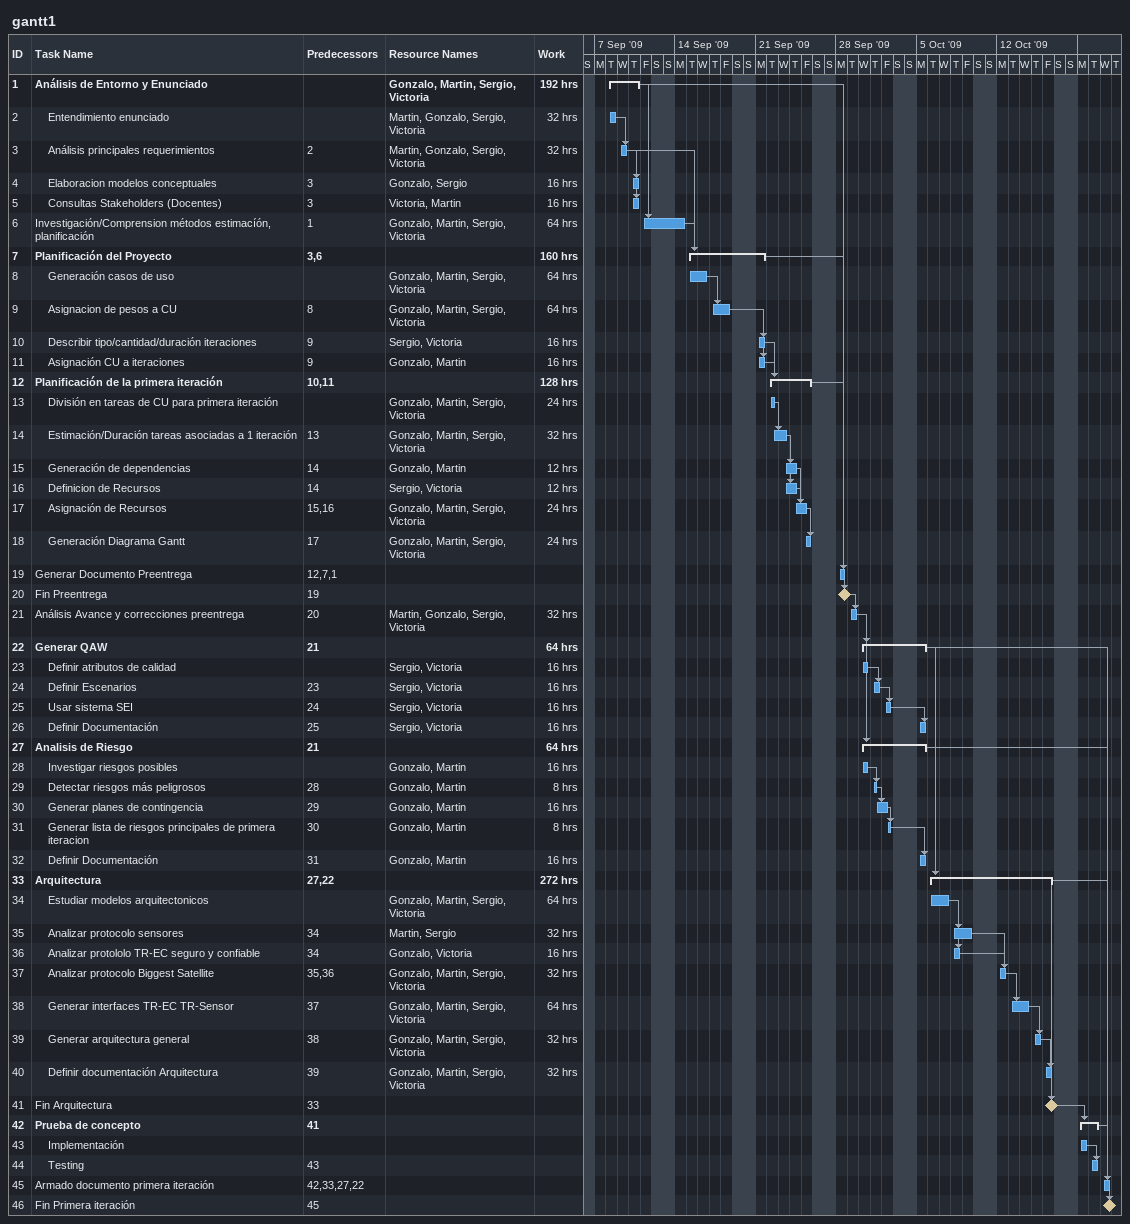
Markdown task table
gantt1

| ID | Level | Task | Start | Finish | Predecessors | Resources | Work (h) |
|---|---|---|---|---|---|---|---|
| 1 | 1 | **Análisis de Entorno y Enunciado** | 2009-09-08 | 2009-09-10 |  | Gonzalo, Martin, Sergio, Victoria | 192 |
| 2 | 2 | Entendimiento enunciado | 2009-09-08 | 2009-09-08 |  | Martin, Gonzalo, Sergio, Victoria | 32 |
| 3 | 2 | Análisis principales requerimientos | 2009-09-09 | 2009-09-09 | 2 | Martin, Gonzalo, Sergio, Victoria | 32 |
| 4 | 2 | Elaboracion modelos conceptuales | 2009-09-10 | 2009-09-10 | 3 | Gonzalo, Sergio | 16 |
| 5 | 2 | Consultas Stakeholders (Docentes) | 2009-09-10 | 2009-09-10 | 3 | Victoria, Martin | 16 |
| 6 | 1 | Investigación/Comprension métodos estimacíón, planificación | 2009-09-11 | 2009-09-14 | 1 | Gonzalo, Martin, Sergio, Victoria | 64 |
| 7 | 1 | **Planificación del Proyecto** | 2009-09-15 | 2009-09-21 | 3, 6 |  | 160 |
| 8 | 2 | Generación casos de uso | 2009-09-15 | 2009-09-16 |  | Gonzalo, Martin, Sergio, Victoria | 64 |
| 9 | 2 | Asignacion de pesos a CU | 2009-09-17 | 2009-09-18 | 8 | Gonzalo, Martin, Sergio, Victoria | 64 |
| 10 | 2 | Describir tipo/cantidad/duración iteraciones | 2009-09-21 | 2009-09-21 | 9 | Sergio, Victoria | 16 |
| 11 | 2 | Asignación CU a iteraciones | 2009-09-21 | 2009-09-21 | 9 | Gonzalo, Martin | 16 |
| 12 | 1 | **Planificación de la primera iteración** | 2009-09-22 | 2009-09-25 | 10, 11 |  | 128 |
| 13 | 2 | División en tareas de CU para primera iteración | 2009-09-22 | 2009-09-22 |  | Gonzalo, Martin, Sergio, Victoria | 24 |
| 14 | 2 | Estimación/Duración tareas asociadas a 1 iteración | 2009-09-22 | 2009-09-23 | 13 | Gonzalo, Martin, Sergio, Victoria | 32 |
| 15 | 2 | Generación de dependencias | 2009-09-23 | 2009-09-24 | 14 | Gonzalo, Martin | 12 |
| 16 | 2 | Definicion de Recursos | 2009-09-23 | 2009-09-24 | 14 | Sergio, Victoria | 12 |
| 17 | 2 | Asignación de Recursos | 2009-09-24 | 2009-09-25 | 15, 16 | Gonzalo, Martin, Sergio, Victoria | 24 |
| 18 | 2 | Generación Diagrama Gantt | 2009-09-25 | 2009-09-25 | 17 | Gonzalo, Martin, Sergio, Victoria | 24 |
| 19 | 1 | Generar Documento Preentrega | 2009-09-28 | 2009-09-28 | 12, 7, 1 |  |  |
| 20 | 1 | Fin Preentrega (milestone) | 2009-09-28 | 2009-09-28 | 19 |  |  |
| 21 | 1 | Análisis Avance y correcciones preentrega | 2009-09-29 | 2009-09-29 | 20 | Martin, Gonzalo, Sergio, Victoria | 32 |
| 22 | 1 | **Generar QAW** | 2009-09-30 | 2009-10-05 | 21 |  | 64 |
| 23 | 2 | Definir atributos de calidad | 2009-09-30 | 2009-09-30 |  | Sergio, Victoria | 16 |
| 24 | 2 | Definir Escenarios | 2009-10-01 | 2009-10-01 | 23 | Sergio, Victoria | 16 |
| 25 | 2 | Usar sistema SEI | 2009-10-02 | 2009-10-02 | 24 | Sergio, Victoria | 16 |
| 26 | 2 | Definir Documentación | 2009-10-05 | 2009-10-05 | 25 | Sergio, Victoria | 16 |
| 27 | 1 | **Analisis de Riesgo** | 2009-09-30 | 2009-10-05 | 21 |  | 64 |
| 28 | 2 | Investigar riesgos posibles | 2009-09-30 | 2009-09-30 |  | Gonzalo, Martin | 16 |
| 29 | 2 | Detectar riesgos más peligrosos | 2009-10-01 | 2009-10-01 | 28 | Gonzalo, Martin | 8 |
| 30 | 2 | Generar planes de contingencia | 2009-10-01 | 2009-10-02 | 29 | Gonzalo, Martin | 16 |
| 31 | 2 | Generar lista de riesgos principales de primera iteracion | 2009-10-02 | 2009-10-02 | 30 | Gonzalo, Martin | 8 |
| 32 | 2 | Definir Documentación | 2009-10-05 | 2009-10-05 | 31 | Gonzalo, Martin | 16 |
| 33 | 1 | **Arquitectura** | 2009-10-06 | 2009-10-16 | 27, 22 |  | 272 |
| 34 | 2 | Estudiar modelos arquitectonicos | 2009-10-06 | 2009-10-07 |  | Gonzalo, Martin, Sergio, Victoria | 64 |
| 35 | 2 | Analizar protocolo sensores | 2009-10-08 | 2009-10-09 | 34 | Martin, Sergio | 32 |
| 36 | 2 | Analizar protololo TR-EC seguro y confiable | 2009-10-08 | 2009-10-08 | 34 | Gonzalo, Victoria | 16 |
| 37 | 2 | Analizar protocolo Biggest Satellite | 2009-10-12 | 2009-10-12 | 35, 36 | Gonzalo, Martin, Sergio, Victoria | 32 |
| 38 | 2 | Generar interfaces TR-EC TR-Sensor | 2009-10-13 | 2009-10-14 | 37 | Gonzalo, Martin, Sergio, Victoria | 64 |
| 39 | 2 | Generar arquitectura general | 2009-10-15 | 2009-10-15 | 38 | Gonzalo, Martin, Sergio, Victoria | 32 |
| 40 | 2 | Definir documentación Arquitectura | 2009-10-16 | 2009-10-16 | 39 | Gonzalo, Martin, Sergio, Victoria | 32 |
| 41 | 1 | Fin Arquitectura (milestone) | 2009-10-16 | 2009-10-16 | 33 |  |  |
| 42 | 1 | **Prueba de concepto** | 2009-10-19 | 2009-10-20 | 41 |  |  |
| 43 | 2 | Implementación | 2009-10-19 | 2009-10-19 |  |  |  |
| 44 | 2 | Testing | 2009-10-20 | 2009-10-20 | 43 |  |  |
| 45 | 1 | Armado documento primera iteración | 2009-10-21 | 2009-10-21 | 42, 33, 27, 22 |  |  |
| 46 | 1 | Fin Primera iteración (milestone) | 2009-10-21 | 2009-10-21 | 45 |  |  |
